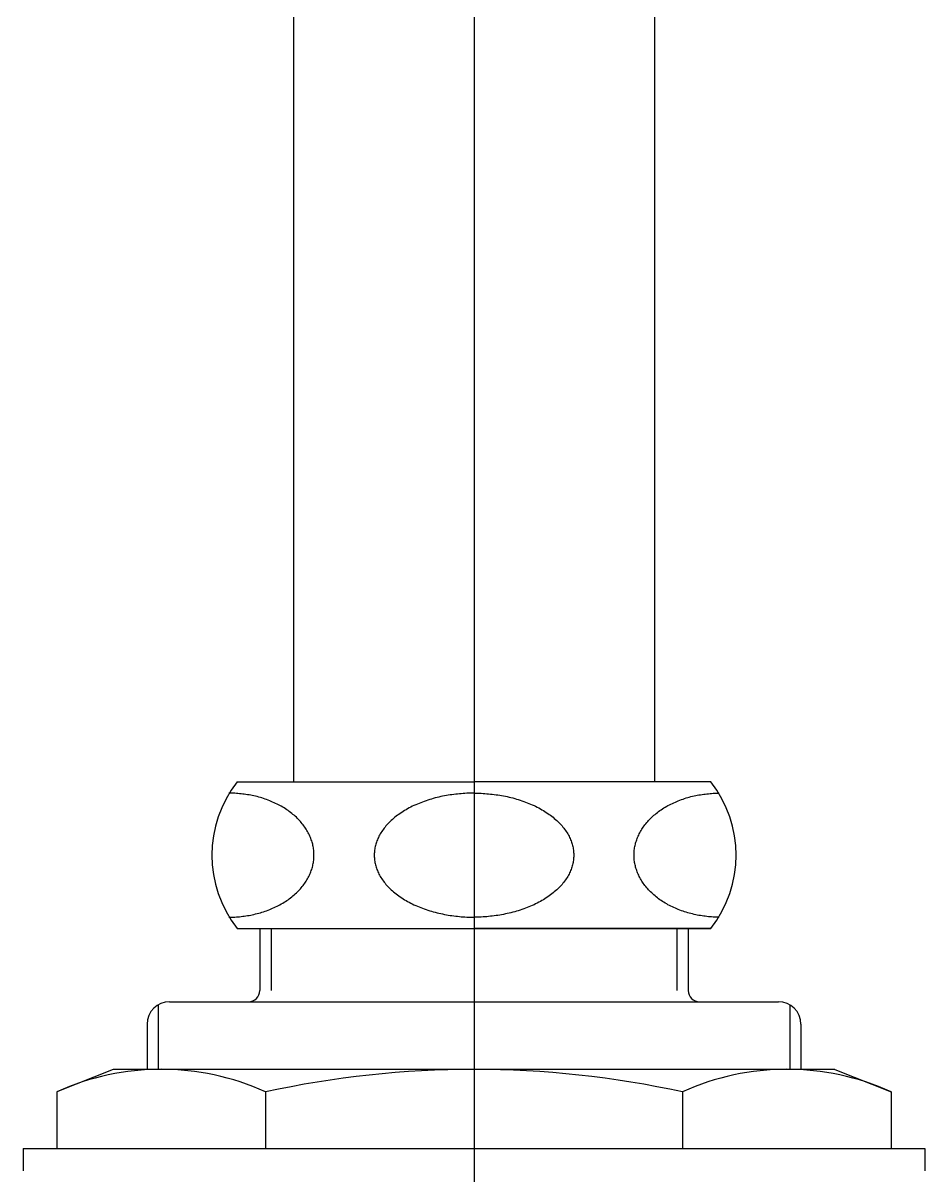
# Model space of a CAD drawing. Header units: millimetres. Extents: x 0 to 3800, y -67 to 2530.
# Drawn here: x 3367 to 3449.2, y 701.7 to 806.6 of the extents above; entities that cross this region are included whole.
import ezdxf
from ezdxf.lldxf.tags import DXFTag

# ---------------------------------------------------------------- set-up
doc = ezdxf.new("R2010")
doc.units = ezdxf.units.MM
doc.layers.add('내부선 및 부속', color=4, linetype='Continuous')
doc.layers.add('중심선', color=1, linetype='DASHED')
tags = doc.linetypes.add('DASHDOT', pattern=[70, 31, -13, 13, -13]).pattern_tags.tags
tags[10:11] = [DXFTag(74, 4), DXFTag(75, 0), DXFTag(340, '0'), DXFTag(46, 0.0), DXFTag(50, 0.0), DXFTag(44, 0.0), DXFTag(45, 0.0)]
tags[8:9] = [DXFTag(74, 4), DXFTag(75, 0), DXFTag(340, '0'), DXFTag(46, 0.0), DXFTag(50, 0.0), DXFTag(44, 0.0), DXFTag(45, 0.0)]
tags[6:7] = [DXFTag(74, 4), DXFTag(75, 0), DXFTag(340, '0'), DXFTag(46, 0.0), DXFTag(50, 0.0), DXFTag(44, 0.0), DXFTag(45, 0.0)]
tags[4:5] = [DXFTag(74, 4), DXFTag(75, 0), DXFTag(340, '0'), DXFTag(46, 0.0), DXFTag(50, 0.0), DXFTag(44, 0.0), DXFTag(45, 0.0)]
tags = doc.linetypes.add('DASHED', pattern=[25.72, 12.86, -12.86]).pattern_tags.tags
tags[6:7] = [DXFTag(74, 4), DXFTag(75, 0), DXFTag(340, '0'), DXFTag(46, 0.0), DXFTag(50, 0.0), DXFTag(44, 0.0), DXFTag(45, 0.0)]
tags[4:5] = [DXFTag(74, 4), DXFTag(75, 0), DXFTag(340, '0'), DXFTag(46, 0.0), DXFTag(50, 0.0), DXFTag(44, 0.0), DXFTag(45, 0.0)]

msp = doc.modelspace()

# ---------------------------------------------------------------- linework, layer by layer
at = {"layer": '내부선 및 부속', "linetype": 'Continuous'}
for p, q in [((3391.68, 900.42), (3391.68, 737.56)), ((3424.53, 900.42), (3424.53, 737.56)), ((3386.55, 737.56), (3408.11, 737.56)), ((3429.66, 737.56), (3408.11, 737.56)), ((3386.55, 724.21), (3408.11, 724.21)), ((3388.6, 724.21), (3388.6, 718.57)), ((3389.63, 724.21), (3389.63, 718.57)), ((3429.66, 724.21), (3408.11, 724.21)), ((3408.11, 724.21), (3429.66, 724.21)), ((3426.58, 724.21), (3426.58, 718.57)), ((3427.61, 724.21), (3427.61, 718.57)), ((3379.36, 717.26), (3379.36, 711.38)), ((3380.39, 717.54), (3435.82, 717.54)), ((3436.85, 717.26), (3436.85, 711.38)), ((3378.34, 715.49), (3378.34, 711.38)), ((3437.88, 715.49), (3437.88, 711.38)), ((3375.26, 711.38), (3370.12, 709.33)), ((3440.95, 711.38), (3375.26, 711.38)), ((3440.95, 711.38), (3446.09, 709.33)), ((3370.12, 709.33), (3370.12, 704.19)), ((3389.11, 709.33), (3389.11, 704.19)), ((3427.1, 709.33), (3427.1, 704.19)), ((3446.09, 709.33), (3446.09, 704.19)), ((3367.04, 704.19), (3367.04, 702.14)), ((3367.04, 704.19), (3449.17, 704.19)), ((3449.17, 704.19), (3449.17, 702.14))]:
    msp.add_line(p, q, dxfattribs=at)
at = {"layer": '내부선 및 부속', "linetype": 'Continuous', "flags": 128}
for points in [[(3385.77, 725.24), (3385.91, 725.24), (3386.05, 725.24), (3386.19, 725.25), (3386.33, 725.25), (3386.47, 725.26), (3386.61, 725.27), (3386.76, 725.28), (3386.9, 725.3), (3387.05, 725.32), (3387.19, 725.33), (3387.34, 725.36), (3387.48, 725.38), (3387.63, 725.4), (3387.77, 725.43), (3387.92, 725.46), (3388.07, 725.49), (3388.21, 725.53), (3388.36, 725.56), (3388.5, 725.6), (3388.65, 725.64), (3388.79, 725.68), (3388.93, 725.73), (3389.08, 725.78), (3389.22, 725.83), (3389.36, 725.88), (3389.5, 725.93), (3389.64, 725.99), (3389.77, 726.05), (3389.91, 726.11), (3390.04, 726.17), (3390.18, 726.24), (3390.31, 726.3), (3390.44, 726.37), (3390.56, 726.44), (3390.69, 726.52), (3390.81, 726.59), (3390.94, 726.67), (3391.06, 726.75), (3391.17, 726.83), (3391.29, 726.91), (3391.4, 727), (3391.51, 727.08), (3391.62, 727.17), (3391.72, 727.26), (3391.83, 727.35), (3391.93, 727.44), (3392.02, 727.54), (3392.12, 727.63), (3392.21, 727.73), (3392.3, 727.83), (3392.38, 727.92), (3392.46, 728.02), (3392.54, 728.12), (3392.62, 728.22), (3392.69, 728.33), (3392.76, 728.43), (3392.83, 728.53), (3392.89, 728.64), (3392.95, 728.74), (3393.01, 728.85), (3393.06, 728.95), (3393.12, 729.06), (3393.16, 729.16), (3393.21, 729.27), (3393.25, 729.37), (3393.29, 729.48), (3393.33, 729.59), (3393.36, 729.69), (3393.39, 729.8), (3393.42, 729.9), (3393.44, 730.01), (3393.46, 730.11), (3393.48, 730.22), (3393.5, 730.32), (3393.51, 730.43), (3393.52, 730.53), (3393.53, 730.63), (3393.53, 730.73), (3393.53, 730.83), (3393.53, 730.94), (3393.53, 731.04), (3393.53, 731.14), (3393.52, 731.24), (3393.51, 731.34), (3393.5, 731.45), (3393.48, 731.55), (3393.46, 731.66), (3393.44, 731.76), (3393.42, 731.87), (3393.39, 731.97), (3393.36, 732.08), (3393.33, 732.18), (3393.29, 732.29), (3393.25, 732.4), (3393.21, 732.5), (3393.16, 732.61), (3393.12, 732.71), (3393.06, 732.82), (3393.01, 732.92), (3392.95, 733.03), (3392.95, 733.03), (3392.89, 733.13), (3392.83, 733.24), (3392.76, 733.34), (3392.69, 733.44), (3392.62, 733.54), (3392.54, 733.65), (3392.46, 733.75), (3392.38, 733.85), (3392.3, 733.94), (3392.21, 734.04), (3392.12, 734.14), (3392.02, 734.23), (3391.93, 734.33), (3391.83, 734.42), (3391.72, 734.51), (3391.62, 734.6), (3391.51, 734.69), (3391.4, 734.77), (3391.29, 734.86), (3391.17, 734.94), (3391.06, 735.02), (3390.94, 735.1), (3390.81, 735.18), (3390.69, 735.25), (3390.56, 735.33), (3390.44, 735.4), (3390.31, 735.47), (3390.18, 735.53), (3390.04, 735.6), (3389.91, 735.66), (3389.77, 735.72), (3389.64, 735.78), (3389.5, 735.84), (3389.36, 735.89), (3389.22, 735.94), (3389.08, 735.99), (3388.93, 736.04), (3388.79, 736.09), (3388.65, 736.13), (3388.5, 736.17), (3388.36, 736.21), (3388.21, 736.24), (3388.07, 736.28), (3387.92, 736.31), (3387.77, 736.34), (3387.63, 736.37), (3387.48, 736.39), (3387.34, 736.41), (3387.19, 736.44), (3387.05, 736.45), (3386.9, 736.47), (3386.76, 736.48), (3386.61, 736.5), (3386.47, 736.51), (3386.33, 736.52), (3386.19, 736.52), (3386.05, 736.53), (3385.91, 736.53), (3385.77, 736.53), (3385.77, 736.53)], [(3408.11, 736.53), (3407.94, 736.53), (3407.78, 736.53), (3407.62, 736.52), (3407.45, 736.52), (3407.28, 736.51), (3407.12, 736.5), (3406.95, 736.48), (3406.78, 736.47), (3406.61, 736.45), (3406.44, 736.44), (3406.27, 736.41), (3406.1, 736.39), (3405.93, 736.37), (3405.76, 736.34), (3405.59, 736.31), (3405.42, 736.28), (3405.25, 736.24), (3405.08, 736.21), (3404.91, 736.17), (3404.74, 736.13), (3404.57, 736.09), (3404.4, 736.04), (3404.24, 735.99), (3404.07, 735.94), (3403.91, 735.89), (3403.74, 735.84), (3403.58, 735.78), (3403.42, 735.72), (3403.26, 735.66), (3403.1, 735.6), (3402.95, 735.53), (3402.8, 735.47), (3402.64, 735.4), (3402.49, 735.33), (3402.35, 735.25), (3402.2, 735.18), (3402.06, 735.1), (3401.92, 735.02), (3401.78, 734.94), (3401.65, 734.86), (3401.52, 734.77), (3401.39, 734.69), (3401.26, 734.6), (3401.14, 734.51), (3401.02, 734.42), (3400.9, 734.33), (3400.79, 734.23), (3400.68, 734.14), (3400.57, 734.04), (3400.47, 733.94), (3400.37, 733.85), (3400.27, 733.75), (3400.18, 733.65), (3400.09, 733.54), (3400.01, 733.44), (3399.93, 733.34), (3399.85, 733.24), (3399.77, 733.13), (3399.7, 733.03), (3399.63, 732.92), (3399.57, 732.82), (3399.51, 732.71), (3399.45, 732.61), (3399.4, 732.5), (3399.35, 732.4), (3399.31, 732.29), (3399.26, 732.18), (3399.23, 732.08), (3399.19, 731.97), (3399.16, 731.87), (3399.13, 731.76), (3399.11, 731.66), (3399.08, 731.55), (3399.07, 731.45), (3399.05, 731.34), (3399.04, 731.24), (3399.03, 731.14), (3399.02, 731.04), (3399.02, 730.94), (3399.02, 730.83), (3399.02, 730.73), (3399.03, 730.63), (3399.04, 730.53), (3399.05, 730.43), (3399.07, 730.32), (3399.08, 730.22), (3399.11, 730.11), (3399.13, 730.01), (3399.16, 729.9), (3399.19, 729.8), (3399.23, 729.69), (3399.26, 729.59), (3399.31, 729.48), (3399.35, 729.37), (3399.4, 729.27), (3399.45, 729.16), (3399.51, 729.06), (3399.57, 728.95), (3399.63, 728.85), (3399.7, 728.74), (3399.7, 728.74), (3399.77, 728.64), (3399.85, 728.53), (3399.93, 728.43), (3400.01, 728.33), (3400.09, 728.22), (3400.18, 728.12), (3400.27, 728.02), (3400.37, 727.92), (3400.47, 727.83), (3400.57, 727.73), (3400.68, 727.63), (3400.79, 727.54), (3400.9, 727.44), (3401.02, 727.35), (3401.14, 727.26), (3401.26, 727.17), (3401.39, 727.08), (3401.52, 727), (3401.65, 726.91), (3401.78, 726.83), (3401.92, 726.75), (3402.06, 726.67), (3402.2, 726.59), (3402.35, 726.52), (3402.49, 726.44), (3402.64, 726.37), (3402.8, 726.3), (3402.95, 726.24), (3403.1, 726.17), (3403.26, 726.11), (3403.42, 726.05), (3403.58, 725.99), (3403.74, 725.93), (3403.91, 725.88), (3404.07, 725.83), (3404.24, 725.78), (3404.4, 725.73), (3404.57, 725.68), (3404.74, 725.64), (3404.91, 725.6), (3405.08, 725.56), (3405.25, 725.53), (3405.42, 725.49), (3405.59, 725.46), (3405.76, 725.43), (3405.93, 725.4), (3406.1, 725.38), (3406.27, 725.36), (3406.44, 725.33), (3406.61, 725.32), (3406.78, 725.3), (3406.95, 725.28), (3407.12, 725.27), (3407.28, 725.26), (3407.45, 725.25), (3407.62, 725.25), (3407.78, 725.24), (3407.94, 725.24), (3408.11, 725.24), (3408.11, 725.24)], [(3408.11, 736.53), (3408.27, 736.53), (3408.43, 736.53), (3408.6, 736.52), (3408.76, 736.52), (3408.93, 736.51), (3409.09, 736.5), (3409.26, 736.48), (3409.43, 736.47), (3409.6, 736.45), (3409.77, 736.44), (3409.94, 736.41), (3410.11, 736.39), (3410.28, 736.37), (3410.45, 736.34), (3410.62, 736.31), (3410.79, 736.28), (3410.96, 736.24), (3411.13, 736.21), (3411.3, 736.17), (3411.47, 736.13), (3411.64, 736.09), (3411.81, 736.04), (3411.97, 735.99), (3412.14, 735.94), (3412.3, 735.89), (3412.47, 735.84), (3412.63, 735.78), (3412.79, 735.72), (3412.95, 735.66), (3413.11, 735.6), (3413.26, 735.53), (3413.41, 735.47), (3413.57, 735.4), (3413.72, 735.33), (3413.86, 735.25), (3414.01, 735.18), (3414.15, 735.1), (3414.29, 735.02), (3414.43, 734.94), (3414.56, 734.86), (3414.69, 734.77), (3414.82, 734.69), (3414.95, 734.6), (3415.07, 734.51), (3415.19, 734.42), (3415.31, 734.33), (3415.42, 734.23), (3415.53, 734.14), (3415.64, 734.04), (3415.74, 733.94), (3415.84, 733.85), (3415.94, 733.75), (3416.03, 733.65), (3416.12, 733.54), (3416.2, 733.44), (3416.29, 733.34), (3416.36, 733.24), (3416.44, 733.13), (3416.51, 733.03), (3416.58, 732.92), (3416.64, 732.82), (3416.7, 732.71), (3416.76, 732.61), (3416.81, 732.5), (3416.86, 732.4), (3416.9, 732.29), (3416.95, 732.18), (3416.98, 732.08), (3417.02, 731.97), (3417.05, 731.87), (3417.08, 731.76), (3417.1, 731.66), (3417.13, 731.55), (3417.14, 731.45), (3417.16, 731.34), (3417.17, 731.24), (3417.18, 731.14), (3417.19, 731.04), (3417.19, 730.94), (3417.19, 730.83), (3417.19, 730.73), (3417.18, 730.63), (3417.17, 730.53), (3417.16, 730.43), (3417.14, 730.32), (3417.13, 730.22), (3417.1, 730.11), (3417.08, 730.01), (3417.05, 729.9), (3417.02, 729.8), (3416.98, 729.69), (3416.95, 729.59), (3416.9, 729.48), (3416.86, 729.37), (3416.81, 729.27), (3416.76, 729.16), (3416.7, 729.06), (3416.64, 728.95), (3416.58, 728.85), (3416.51, 728.74), (3416.51, 728.74), (3416.44, 728.64), (3416.36, 728.53), (3416.29, 728.43), (3416.2, 728.33), (3416.12, 728.22), (3416.03, 728.12), (3415.94, 728.02), (3415.84, 727.92), (3415.74, 727.83), (3415.64, 727.73), (3415.53, 727.63), (3415.42, 727.54), (3415.31, 727.44), (3415.19, 727.35), (3415.07, 727.26), (3414.95, 727.17), (3414.82, 727.08), (3414.69, 727), (3414.56, 726.91), (3414.43, 726.83), (3414.29, 726.75), (3414.15, 726.67), (3414.01, 726.59), (3413.86, 726.52), (3413.72, 726.44), (3413.57, 726.37), (3413.41, 726.3), (3413.26, 726.24), (3413.11, 726.17), (3412.95, 726.11), (3412.79, 726.05), (3412.63, 725.99), (3412.47, 725.93), (3412.3, 725.88), (3412.14, 725.83), (3411.97, 725.78), (3411.81, 725.73), (3411.64, 725.68), (3411.47, 725.64), (3411.3, 725.6), (3411.13, 725.56), (3410.96, 725.53), (3410.79, 725.49), (3410.62, 725.46), (3410.45, 725.43), (3410.28, 725.4), (3410.11, 725.38), (3409.94, 725.36), (3409.77, 725.33), (3409.6, 725.32), (3409.43, 725.3), (3409.26, 725.28), (3409.09, 725.27), (3408.93, 725.26), (3408.76, 725.25), (3408.6, 725.25), (3408.43, 725.24), (3408.27, 725.24), (3408.11, 725.24), (3408.11, 725.24)], [(3430.44, 725.24), (3430.3, 725.24), (3430.16, 725.24), (3430.02, 725.25), (3429.88, 725.25), (3429.74, 725.26), (3429.6, 725.27), (3429.45, 725.28), (3429.31, 725.3), (3429.16, 725.32), (3429.02, 725.33), (3428.87, 725.36), (3428.73, 725.38), (3428.58, 725.4), (3428.44, 725.43), (3428.29, 725.46), (3428.15, 725.49), (3428, 725.53), (3427.85, 725.56), (3427.71, 725.6), (3427.57, 725.64), (3427.42, 725.68), (3427.28, 725.73), (3427.14, 725.78), (3426.99, 725.83), (3426.85, 725.88), (3426.71, 725.93), (3426.58, 725.99), (3426.44, 726.05), (3426.3, 726.11), (3426.17, 726.17), (3426.03, 726.24), (3425.9, 726.3), (3425.77, 726.37), (3425.65, 726.44), (3425.52, 726.52), (3425.4, 726.59), (3425.27, 726.67), (3425.15, 726.75), (3425.04, 726.83), (3424.92, 726.91), (3424.81, 727), (3424.7, 727.08), (3424.59, 727.17), (3424.49, 727.26), (3424.38, 727.35), (3424.29, 727.44), (3424.19, 727.54), (3424.09, 727.63), (3424, 727.73), (3423.92, 727.83), (3423.83, 727.92), (3423.75, 728.02), (3423.67, 728.12), (3423.59, 728.22), (3423.52, 728.33), (3423.45, 728.43), (3423.38, 728.53), (3423.32, 728.64), (3423.26, 728.74), (3423.2, 728.85), (3423.15, 728.95), (3423.1, 729.06), (3423.05, 729.16), (3423, 729.27), (3422.96, 729.37), (3422.92, 729.48), (3422.89, 729.59), (3422.85, 729.69), (3422.82, 729.8), (3422.8, 729.9), (3422.77, 730.01), (3422.75, 730.11), (3422.73, 730.22), (3422.72, 730.32), (3422.7, 730.43), (3422.69, 730.53), (3422.68, 730.63), (3422.68, 730.73), (3422.68, 730.83), (3422.68, 730.94), (3422.68, 731.04), (3422.68, 731.14), (3422.69, 731.24), (3422.7, 731.34), (3422.72, 731.45), (3422.73, 731.55), (3422.75, 731.66), (3422.77, 731.76), (3422.8, 731.87), (3422.82, 731.97), (3422.85, 732.08), (3422.89, 732.18), (3422.92, 732.29), (3422.96, 732.4), (3423, 732.5), (3423.05, 732.61), (3423.1, 732.71), (3423.15, 732.82), (3423.2, 732.92), (3423.26, 733.03), (3423.26, 733.03), (3423.32, 733.13), (3423.38, 733.24), (3423.45, 733.34), (3423.52, 733.44), (3423.59, 733.54), (3423.67, 733.65), (3423.75, 733.75), (3423.83, 733.85), (3423.92, 733.94), (3424, 734.04), (3424.09, 734.14), (3424.19, 734.23), (3424.29, 734.33), (3424.38, 734.42), (3424.49, 734.51), (3424.59, 734.6), (3424.7, 734.69), (3424.81, 734.77), (3424.92, 734.86), (3425.04, 734.94), (3425.15, 735.02), (3425.27, 735.1), (3425.4, 735.18), (3425.52, 735.25), (3425.65, 735.33), (3425.77, 735.4), (3425.9, 735.47), (3426.03, 735.53), (3426.17, 735.6), (3426.3, 735.66), (3426.44, 735.72), (3426.58, 735.78), (3426.71, 735.84), (3426.85, 735.89), (3426.99, 735.94), (3427.14, 735.99), (3427.28, 736.04), (3427.42, 736.09), (3427.57, 736.13), (3427.71, 736.17), (3427.85, 736.21), (3428, 736.24), (3428.15, 736.28), (3428.29, 736.31), (3428.44, 736.34), (3428.58, 736.37), (3428.73, 736.39), (3428.87, 736.41), (3429.02, 736.44), (3429.16, 736.45), (3429.31, 736.47), (3429.45, 736.48), (3429.6, 736.5), (3429.74, 736.51), (3429.88, 736.52), (3430.02, 736.52), (3430.16, 736.53), (3430.3, 736.53), (3430.44, 736.53), (3430.44, 736.53)]]:
    msp.add_lwpolyline(points, dxfattribs=at)
at = {"layer": '내부선 및 부속', "linetype": 'Continuous'}
for centre, radius, start, end in [((3395.03, 730.88), 10.79, 141.813, 218.187), ((3421.18, 730.88), 10.79, 321.813, 38.187), ((3387.57, 718.57), 1.03, 270, 0), ((3428.64, 718.57), 1.03, 180, 270), ((3380.39, 715.49), 2.05, 90, 180), ((3435.82, 715.49), 2.05, 0, 90), ((3379.62, 688.4), 22.99, 65.5991, 114.4009), ((3408.11, 622.52), 88.86, 90, 102.3404), ((3408.11, 622.52), 88.86, 77.6596, 90), ((3436.59, 688.4), 22.99, 65.5991, 114.4009)]:
    msp.add_arc(centre, radius, start, end, dxfattribs=at)
at = {"layer": '중심선', "linetype": 'DASHDOT'}
msp.add_line((3408.11, 1128.03), (3408.11, 231.22), dxfattribs=at)

doc.saveas('drawing.dxf')
